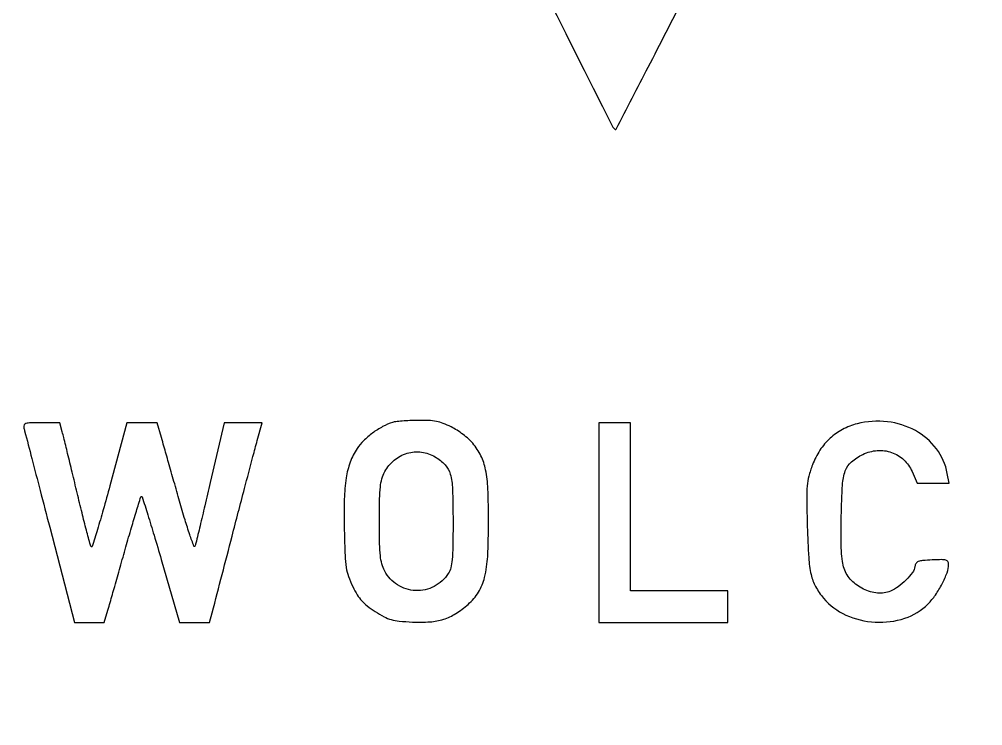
# Model space of a CAD drawing. Extents: x 0 to 1066, y 0 to 761.
# Drawn here: x 982.42 to 1013.42, y 691.67 to 714.4 of the extents above; entities that cross this region are included whole.
import ezdxf

# ---------------------------------------------------------------- set-up
doc = ezdxf.new("R2010")
doc.units = 0
doc.header["$MEASUREMENT"] = 0

msp = doc.modelspace()

# ---------------------------------------------------------------- linework, layer by layer
for points in [[(982.655824, 748.540282, 0.000002), (992.073451, 729.761465, 0.000003), (1001.476501, 711.012148, 0.073166), (1001.582046, 710.861438, 0.516769), (1001.62967, 710.868157, 0.000161), (1002.660428, 712.865717, 0.00194), (1003.806305, 715.10946, 0.001155)], [(1015.781863, 710.854808, 0.000003), (1025.166237, 729.64381, 0.000005), (1034.526962, 748.386234, 0.116318)], [(1017.458364, 728.717698, -0.00001), (1015.732666, 725.291673, -0.283275)], [(1013.507394, 715.121493, 0.000743), (1014.648198, 712.864748, 0.000025), (1015.682481, 710.826508, 0.274225)]]:
    msp.add_lwpolyline(points, format="xyb")
for points in [[(982.561586, 701.27055, 0.002402), (982.590541, 701.156767, 0.00002), (982.822013, 700.265273, 0.000071), (983.08785, 699.24219, 0.000046), (983.396303, 698.056231), (984.1941, 694.989962), (984.674186, 694.989481), (985.154273, 694.989), (985.271263, 695.39085, 0.00137), (985.34146, 695.634455, 0.000179), (985.489137, 696.152971, 0.000209), (985.663816, 696.768108, 0.000175), (985.848677, 697.421004, -0.002252), (986.028256, 698.045338, -0.003717), (986.186276, 698.571012, -0.000578), (986.329578, 699.033283, -0.327939), (986.3514, 699.04937, -0.328022), (986.37343, 699.033226, -0.000372), (986.555233, 698.453093, -0.002976), (986.755791, 697.797769, -0.0018), (986.9859, 697.0194), (987.5781, 694.989367), (988.061289, 694.989183), (988.544478, 694.989), (988.626885, 695.30625, -0.000081), (989.266179, 697.765778, -0.000307), (989.667655, 699.305451, -0.000396), (989.938267, 700.337319, -0.002673), (990.07543, 700.84755), (990.23222, 701.4186), (989.621362, 701.4186), (989.010503, 701.4186), (988.564408, 699.49395, -0.000837), (988.390005, 698.747182, -0.001264), (988.235368, 698.097389, -0.000479), (988.100423, 697.53899, -0.030225), (988.070702, 697.4424, -0.696849), (988.037284, 697.442579, -0.00494), (987.906166, 697.815208, -0.008534), (987.751836, 698.294697, -0.004614), (987.577441, 698.889735, 0.000194), (987.396647, 699.527437, 0.000216), (987.221941, 700.14175, 0.000199), (987.072653, 700.665031, 0.001151), (986.993033, 700.941285), (986.854273, 701.4186), (986.368044, 701.4186), (985.881815, 701.4186), (985.334057, 699.392535, -0.002991), (985.120154, 698.619722, -0.005146), (984.93153, 697.978992, -0.001266), (984.762902, 697.432168, -0.581122), (984.732944, 697.425585, -0.11948), (984.704512, 697.478077, -0.00088), (984.577947, 697.960013, -0.003252), (984.437155, 698.514745, -0.002072), (984.280221, 699.1619, 0.000573), (984.121427, 699.825403, 0.00075), (983.974667, 700.431537, 0.00055), (983.850323, 700.939316, 0.007037), (983.800851, 701.12885), (983.720847, 701.4186), (983.122756, 701.4186, 0.006201), (982.778449, 701.41433, 0.058352), (982.632237, 701.39352, 0.20184), (982.572064, 701.347178, 0.192471)], [(994.4307, 701.431317, 0.046356), (994.111602, 701.293755, 0.033985), (993.786365, 701.086382, 0.034368), (993.497603, 700.841047, 0.053249), (993.289213, 700.589285, 0.059227), (993.068421, 700.151059, 0.048385), (992.937593, 699.642299, 0.03343), (992.877559, 698.963171, 0.010966), (992.878158, 697.958655, 0.003731), (992.902617, 697.143353, 0.027885), (992.938634, 696.75807, 0.049516), (993.010471, 696.474263, 0.027401), (993.150355, 696.144927, 0.023504), (993.295594, 695.88123, 0.045573), (993.439447, 695.688634, 0.044907), (993.617256, 695.523505, 0.022156), (993.869455, 695.345589, 0.019535), (994.163644, 695.172819, 0.054071), (994.385951, 695.083018, 0.045834), (994.642271, 695.035244, 0.011062), (995.073315, 695.004787, 0.030155), (995.635907, 695.011468, 0.059019), (996.075382, 695.096018, 0.063263), (996.462946, 695.275796, 0.039983), (996.863079, 695.574092, 0.075425), (997.195031, 695.968441, 0.077032), (997.392146, 696.440743, 0.04823), (997.491364, 697.119128, 0.012211), (997.5186, 698.234203, 0.009116), (997.499304, 699.292449, 0.040698), (997.426392, 699.908445, 0.065717), (997.275097, 700.349553, 0.05699), (997.008773, 700.760055, 0.038594), (996.88112, 700.892619, 0.019588), (996.702113, 701.039745, 0.019335), (996.504476, 701.177912, 0.027294), (996.317722, 701.284066, 0.024248), (996.061508, 701.396589, 0.043138), (995.840166, 701.460024, 0.037507), (995.59106, 701.489532, 0.014032), (995.238939, 701.494767, 0.007524), (994.98187, 701.487505, 0.008764), (994.737915, 701.47265, 0.007926), (994.532445, 701.453239, 0.051127)], [(1009.380967, 701.384148, 0.061417), (1008.913633, 701.204099, 0.063417), (1008.509579, 700.917412, 0.061976), (1008.182892, 700.532104, 0.054411), (1007.943493, 700.061679, 0.024791), (1007.825707, 699.697055, 0.044923), (1007.771753, 699.388471, 0.024835), (1007.757745, 698.972336, 0.003168), (1007.777758, 698.0769, 0.007684), (1007.821983, 697.073608, 0.040946), (1007.899171, 696.530843, 0.068802), (1008.044156, 696.146242, 0.050704), (1008.301196, 695.769891, 0.113128), (1009.020938, 695.228436, 0.091563), (1009.962848, 695.000878, 0.092606), (1010.914392, 695.125523, 0.119428), (1011.662207, 695.586758, 0.044314), (1011.900761, 695.874722, 0.031153), (1012.117568, 696.235612, 0.031272), (1012.275762, 696.593531, 0.088642), (1012.3236, 696.861251, 0.131053), (1012.300156, 696.949158, 0.199819), (1012.238377, 696.996623, 0.069923), (1012.10691, 697.012615, 0.007258), (1011.79485, 697.002287, 0.009082), (1011.489331, 696.982166, 0.069787), (1011.349647, 696.950449, 0.159891), (1011.277159, 696.891864, 0.108576), (1011.23971, 696.791665, -0.123231), (1011.162051, 696.600891, -0.037568), (1010.958026, 696.362037, -0.037911), (1010.703321, 696.141783, -0.061204), (1010.454159, 696.000786, -0.122853), (1010.038564, 695.938733, -0.088942), (1009.585971, 696.065786, -0.086908), (1009.196676, 696.346349, -0.109074), (1008.962627, 696.7233, -0.051477), (1008.906962, 696.955287, -0.019751), (1008.87608, 697.285902, -0.013889), (1008.864166, 697.746469, -0.004735), (1008.871781, 698.4153, -0.008932), (1008.910669, 699.419199, -0.070203), (1009.001661, 699.875672, -0.133163), (1009.195346, 700.157751, -0.063457), (1009.566984, 700.399955, -0.093928), (1010.029826, 700.524834, -0.103339), (1010.489807, 700.464829, -0.105095), (1010.881469, 700.227338, -0.100288), (1011.150573, 699.847494), (1011.316318, 699.4728), (1011.829374, 699.4728), (1012.34243, 699.4728), (1012.283462, 699.787127, 0.11619), (1011.932796, 700.57919, 0.105299), (1011.254694, 701.165395, 0.098551), (1010.355471, 701.450021, 0.08902)], [(995.800853, 700.322523, -0.068055), (996.122917, 700.060239, -0.120835), (996.289328, 699.763393, -0.060221), (996.360919, 699.290158, -0.007461), (996.3765, 698.2461, -0.003164), (996.371347, 697.431702, -0.01951), (996.349708, 697.0133, -0.039067), (996.305421, 696.753402, -0.083485), (996.223853, 696.56749, -0.127086), (995.766803, 696.151886, -0.131693), (995.171899, 696.016826, -0.132996), (994.593618, 696.197661, -0.130767), (994.181171, 696.646452, -0.050744), (994.088148, 696.878164, -0.043112), (994.037252, 697.136954, -0.023026), (994.013486, 697.519918, -0.003984), (994.0077, 698.2461, -0.003984), (994.013486, 698.972282, -0.023026), (994.037252, 699.355246, -0.043112), (994.088148, 699.614036, -0.050744), (994.181171, 699.845748, -0.100744), (994.480278, 700.212635, -0.100267), (994.899483, 700.434161, -0.101841), (995.366283, 700.473133, -0.107375)]]:
    msp.add_lwpolyline(points, format="xyb", close=True)
msp.add_lwpolyline([(1001.0718, 698.2038), (1001.0718, 694.989), (1003.1445, 694.989), (1005.2172, 694.989), (1005.2172, 695.4966), (1005.2172, 696.0042), (1003.6521, 696.0042), (1002.087, 696.0042), (1002.087, 698.7114), (1002.087, 701.4186), (1001.5794, 701.4186), (1001.0718, 701.4186)], close=True)

doc.saveas('drawing.dxf')
